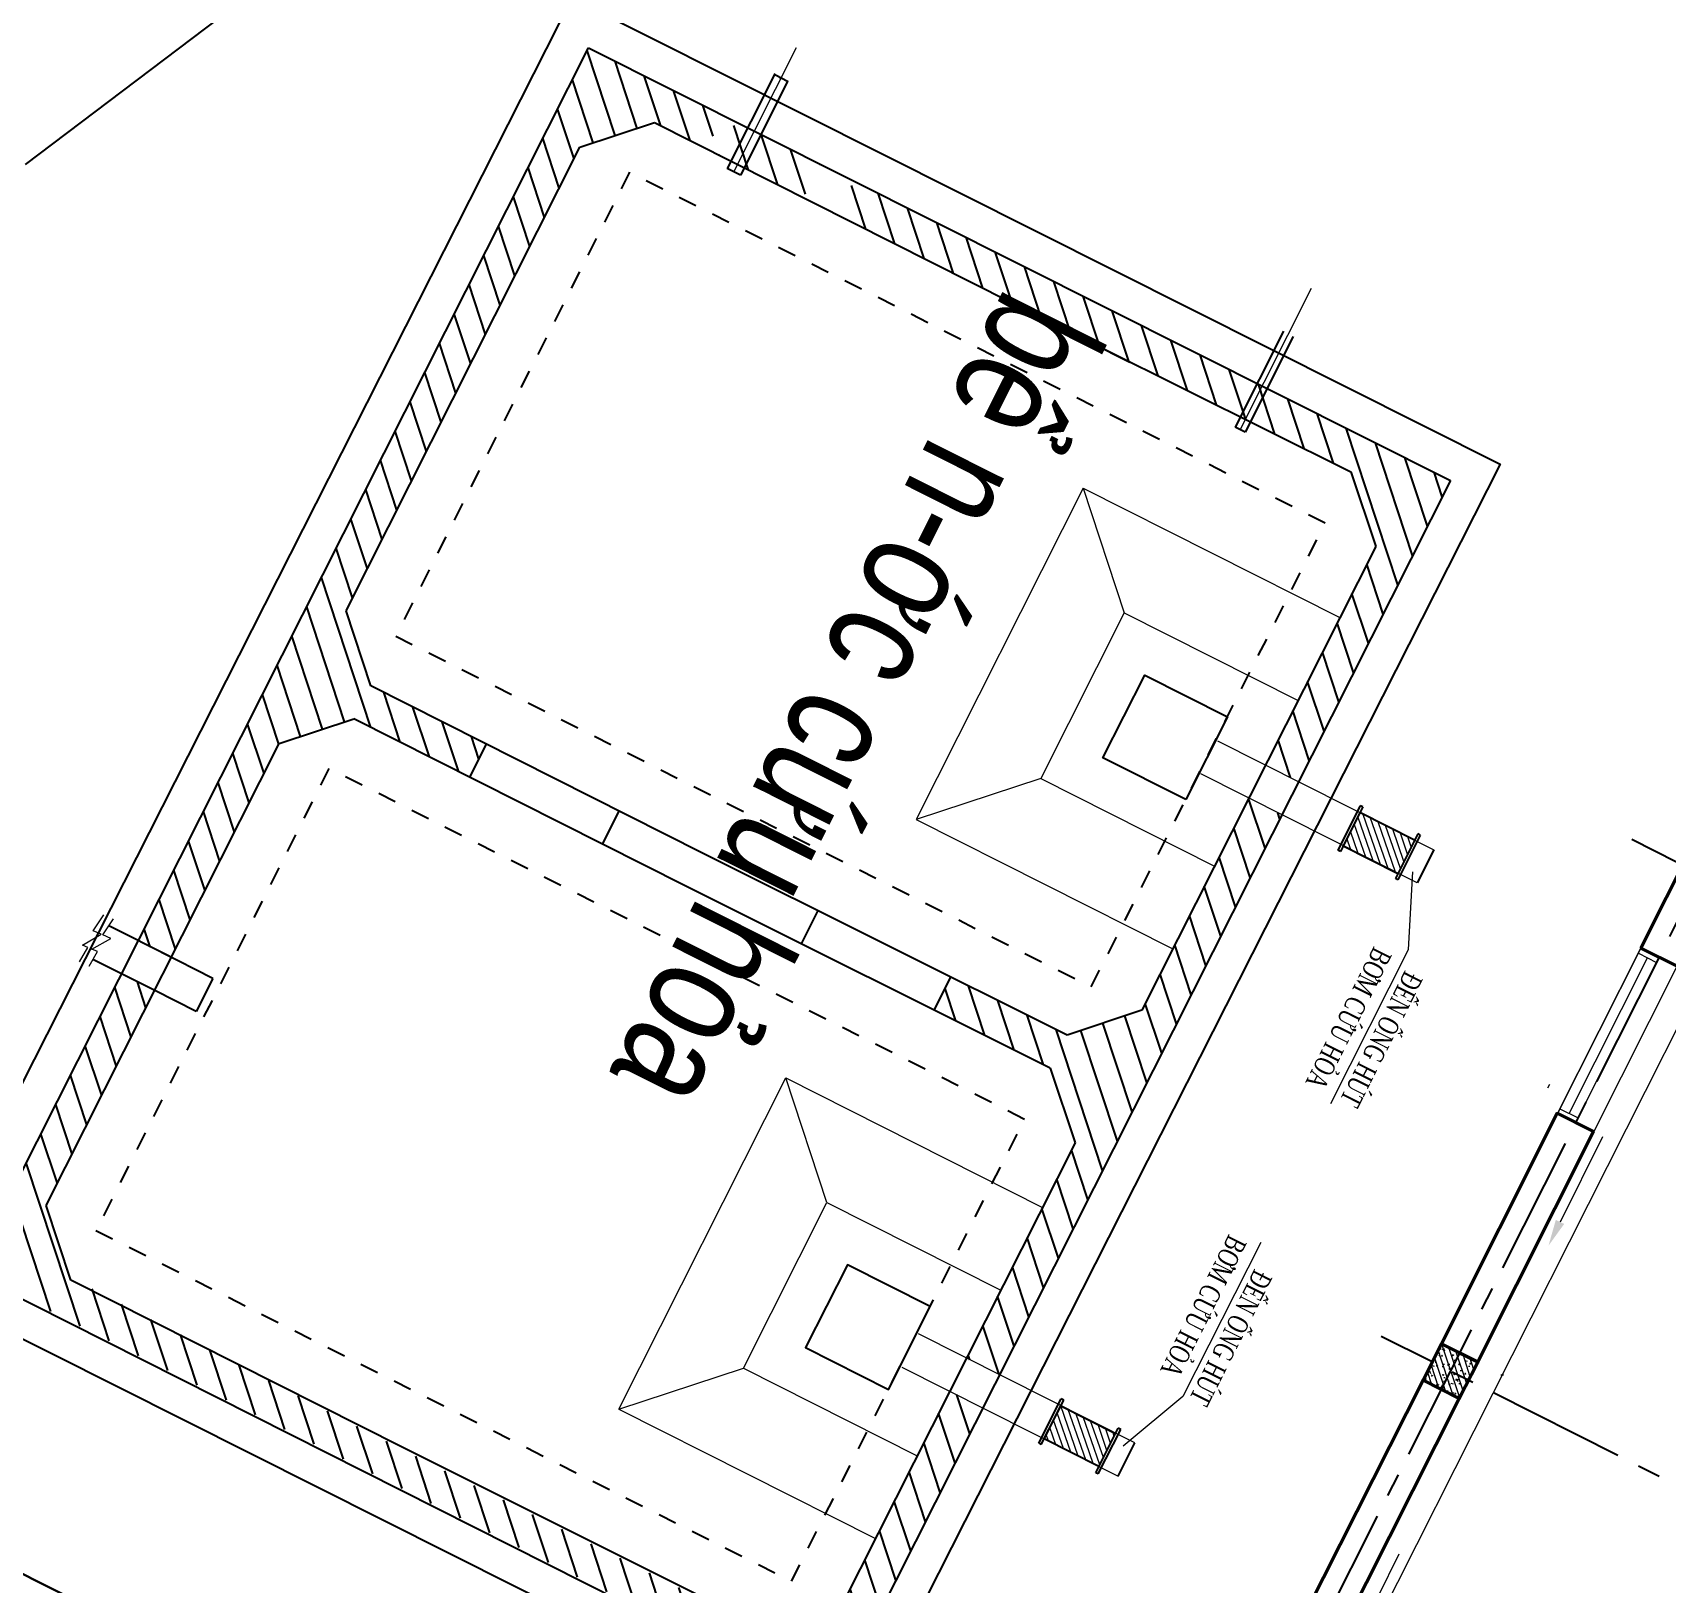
# Model space of a CAD drawing. Header units: metres. Extents: x 0 to 547597, y 0 to 1844684.
# Drawn here: x 543418.8 to 543427.61, y 1844571.19 to 1844579.55 of the extents above; entities that cross this region are included whole.
import ezdxf

# ---------------------------------------------------------------- set-up
doc = ezdxf.new("R2010")
doc.units = ezdxf.units.M
for name, pattern in [('CENTER2', [1.125, 0.75, -0.125, 0.125, -0.125]), ('DASHED', [0.75, 0.5, -0.25]), ('HIDDEN', [0.375, 0.25, -0.125])]:
    doc.linetypes.add(name, pattern=pattern)
for name, color, linetype in [('001', 8, 'Continuous'), ('5_Thep', 4, 'Continuous'), ('CUA', 2, 'Continuous'), ('DUONGKHUAT', 8, 'DASHED'), ('Hangrao', 6, 'FENCELINE2'), ('MATBANG', 7, 'Continuous'), ('PDF_2', 4, 'Continuous'), ('PDF_COT', 7, 'Continuous'), ('TEXT', 5, 'Continuous'), ('Tim', 1, 'CENTER2'), ('VNC-Khuat', 9, 'DASHED'), ('VNC-Thay', 7, 'Continuous')]:
    doc.layers.add(name, color=color, linetype=linetype)
for name, color, linetype, lineweight in [('05. NET MANH', 8, 'Continuous', 13), ('07. NET DUT', 250, 'HIDDEN', 9), ('11. NET TRUC', 251, 'CENTER2', 15), ('16. GHI CHU', 4, 'Continuous', 20), ('HATCH', 8, 'Continuous', 5), ('netmanh', 252, 'Continuous', 15), ('tuong', 7, 'Continuous', 30)]:
    doc.layers.add(name, color=color, linetype=linetype, lineweight=lineweight)
doc.styles.add('chu thuong', font='vntimeh.shx', dxfattribs={"width": 0.8, "height": 250})
doc.styles.add('VNA', font='hoatbif.shx', dxfattribs={"width": 0.8})
doc.linetypes.add('FENCELINE2', pattern='A,0.25,-0.1,[132,ltypeshp.shx,S=0.1,R=0,X=-0.1,Y=0],-0.1,1', length=1.45)

# ---------------------------------------------------------------- blocks, each defined once
blk = doc.blocks.new('mb moiTQK')
h = blk.add_hatch()
h.set_pattern_fill('BETONG', color=8, scale=100, pattern_type=2)
h.set_pattern_definition([(3.180554681463517e-15, (-49666.73262947588, -63086.83727274591), (0, 519.6152424000003), [12.5, -287.5]), (3.180554681463517e-15, (-49666.73262947588, -63065.18663764582), (0, 519.6152424000003), [12.5, -287.5]), (120, (-49666.73262947588, -63086.83727274591), (-450.0000001120092, -259.8076212), [12.49999999999999, -287.4999999999998]), (120, (-49647.98262947565, -63076.01195514586), (-450.0000001120092, -259.8076212), [12.49999999999999, -287.4999999999998]), (3.180554681463517e-15, (-49516.73262947612, -62827.02965154592), (0, 519.6152424000003), [12.5, -287.5]), (3.180554681463517e-15, (-49516.73262947588, -62805.37901644595), (0, 519.6152424000003), [12.5, -287.5]), (120, (-49516.73262947612, -62827.02965154592), (-450.0000001120092, -259.8076212), [12.49999999999999, -287.4999999999998]), (120, (-49497.98262947588, -62816.20433394593), (-450.0000001120092, -259.8076212), [12.49999999999999, -287.4999999999998]), (59.99999999999999, (-49654.23262947588, -63086.83727274591), (-450.0000001120092, 259.8076212000001), [12.5, -287.5]), (59.99999999999999, (-49672.98262947588, -63076.01195514604), (-450.0000001120092, 259.8076212000001), [12.5, -287.5]), (59.99999999999999, (-49504.23262947612, -63346.64489394584), (-450.0000001120092, 259.8076212000001), [12.5, -287.5]), (59.99999999999999, (-49522.98262947612, -63335.81957634602), (-450.0000001120092, 259.8076212000001), [12.5, -287.5]), (45.00000000000001, (-49666.73262947588, -63086.83727274591), (-106.0660171779822, 106.0660171779822), []), (49.99999999999999, (-49666.73262947588, -63086.83727274591), (717.2601826007535, -62.75213498259512), [75, -825]), (355, (-49666.73262947588, -63086.83727274591), (-138.7513336130001, 752.192133700012), [60, -660]), (100.4514, (-49606.96094947564, -63092.06661274587), (578.5093817140219, 689.4395420609537), [63.74019000000001, -701.142112]), (46.1842, (-49666.73262947588, -62886.83727274585), (1067.241048625645, -165.5190143290181), [112.5, -1237.5]), (96.6356, (-49577.79588447581, -62900.63057974586), (934.6627055487036, 974.1178709004423), [95.610288, -1051.713]), (351.1841999999999, (-49666.73262947588, -62886.83727274585), (934.6619451336276, 974.1186009253247), [90, -990]), (21.00000000000002, (-49566.73262947588, -62936.83727274596), (596.9070521184619, -402.6188906653389), [75, -825]), (326.0000000000001, (-49566.73262947588, -62936.83727274596), (243.3153319215818, 725.1500450468533), [60, -660]), (71.45139999999996, (-49516.99039647565, -62970.38887874584), (840.2226285814902, 322.5304967099525), [63.74019000000001, -701.142112]), (37.50000000000001, (-49666.73262947588, -63086.83727274591), (12.15985531729066, 332.8938538313116), [0, -652, 0, -670, 0, -662.5]), (7.499999999999993, (-49666.73262947588, -63086.83727274591), (263.0695374421487, 394.4117118823605), [0, -382.0000000000001, 0, -637.0000000000001, 0, -252.5000000000001]), (327.5, (-49889.73262947588, -63086.83727274585), (533.8224361724092, -22.55487173437976), [0, -250, 0, -780, 0, -1035]), (317.5, (-49989.73262947588, -63086.83727274591), (583.1861693423865, 100.1049823323178), [0, -325, 0, -518, 0, -735])])
h.paths.add_polyline_path([(-80.07095826230943, -104.659305490728), (-82.87103752233088, -104.6590768167516), (-83.16969435871579, -104.9590493098367), (-83.1638176322449, -106.2716233311221), (-83.20831251959316, -106.2716196973342), (-83.31892978074029, -105.9367448487901), (-83.36750912107527, -105.9367408815306), (-83.37010940327309, -104.4590360585717), (-77.97010942129418, -104.4594770601834), (-77.97012575436383, -104.6594770594384), (-79.27095826459117, -104.6593708244036), (-79.56973400292918, -104.9593438262818), (-79.56687735766172, -105.6593466610066), (-79.766877356451, -105.6593303275877), (-79.76973400171846, -104.9593274927465)])
h.paths.add_polyline_path([(-83.36535746837035, -107.1594959941576), (-83.16075411066413, -107.1595127035398), (-83.16091744462028, -109.1595126967877), (-82.86094194557518, -109.4595371957985), (-80.06094195507467, -109.4597658635466), (-79.76091745612212, -109.1597903646762), (-79.76086028921418, -108.4597903669346), (-79.56086028995924, -108.4598067001207), (-79.56091745686717, -109.1598066978622), (-79.26094195782207, -109.459831197164), (-76.46094196708873, -109.4600598646211), (-76.16091746813618, -109.1600843658089), (-76.16086030122824, -108.4600843680091), (-75.9608603019733, -108.460100701428), (-75.96091746841557, -109.1601006989367), (-75.66094196983613, -109.4601251982385), (-73.28011130355299, -109.4603196334792), (-73.28012763662264, -109.660319632676), (-83.36095827748068, -109.6594963616226)])
h.paths.add_polyline_path([(-73.28011130355299, -109.4603196334792), (-72.86050675902516, -109.4603539012605), (-72.56113508832641, -109.1603790593799), (-72.56532365386374, -107.1605202422943), (-72.36535706021823, -107.1606472118874), (-72.36095831426792, -109.660394698556), (-73.28012763662264, -109.660319632676)])
h.paths.add_polyline_path([(-72.56993266451173, -104.9599173676688), (-72.87056099111214, -104.6598935254151), (-73.27971926424652, -104.6598601107253), (-73.27970293117687, -104.4598601115285), (-72.37010944006033, -104.4599343952723), (-72.3657089958433, -106.9606469787541), (-72.56574254087172, -106.9605199664948)])
h.paths.add_polyline_path([(-72.56574254087172, -106.9605199664948), (-72.3657089958433, -106.9606469787541), (-72.3655334727373, -107.0603943159222), (-72.5655333949253, -107.0603779827361)])
h.paths.add_polyline_path([(-72.5655333949253, -107.0603779827361), (-72.3655334727373, -107.0603943159222), (-72.36535706021823, -107.1606472118874), (-72.56532365386374, -107.1605202422943)])
h.paths.add_polyline_path([(-77.77010942180641, -104.4594933934277), (-73.27970293117687, -104.4598601115285), (-73.27971926424652, -104.6598601107253), (-75.6709582770709, -104.6596648254199), (-75.96973401471041, -104.9596378274728), (-75.96687736967579, -105.6596406619647), (-76.16687736893073, -105.6596243287204), (-76.16973401419818, -104.9596214940539), (-76.4709582743235, -104.6595994919189), (-77.77012575534172, -104.659493392799)])
h.paths.add_polyline_path([(-77.87010942143388, -104.45948522666), (-77.77010942180641, -104.4594933934277), (-77.77012575534172, -104.659493392799), (-77.87012575473636, -104.6594852261478)])
h.paths.add_polyline_path([(-77.97010942129418, -104.4594770601834), (-77.87010942143388, -104.45948522666), (-77.87012575473636, -104.6594852261478), (-77.97012575436383, -104.6594770594384)])
h.paths.add_polyline_path([(-83.36678717611358, -106.3470124896849), (-83.16348002152517, -106.3470290932455), (-83.16073777689599, -106.9595127042849), (-83.3657094037626, -106.9594959649257)])
h.paths.add_polyline_path([(-83.3657094037626, -106.9594959649257), (-83.16073777689599, -106.9595127042849), (-83.1607459441293, -107.0595127039123), (-83.36553343595006, -107.0594959794544)])
h.paths.add_polyline_path([(-83.36553343595006, -107.0594959794544), (-83.1607459441293, -107.0595127039123), (-83.16075411066413, -107.1595127035398), (-83.36535746837035, -107.1594959941576)])
h.paths.add_polyline_path([(-83.36750912107527, -105.9367408815306), (-83.31892978074029, -105.9367448487901), (-83.20831251959316, -106.2716196973342), (-83.3669198655989, -106.271606744267)], flags=17)
h.paths.add_polyline_path([(-83.36685319291428, -106.3094958692673), (-83.16364799323492, -106.309512464155), (-83.16348002152517, -106.3470290932455), (-83.36678717611358, -106.3470124896849)])
h.paths.add_polyline_path([(-83.3669198655989, -106.271606744267), (-83.20831251959316, -106.2716196973342), (-83.1638176322449, -106.2716233311221), (-83.16364799323492, -106.309512464155), (-83.36685319291428, -106.3094958692673)])
h.paths.add_polyline_path([(-79.76361075649038, -106.4597901355592), (-79.56361075723544, -106.4598064690945), (-79.5611622130964, -107.0598066709354), (-79.761162212817, -107.0597903376329)])
h.paths.add_polyline_path([(-79.76075412216596, -107.1597903711372), (-79.761162212817, -107.0597903376329), (-79.5611622130964, -107.0598066709354), (-79.56075412267819, -107.1598067047307), (-79.56079495628364, -107.6598067028099), (-79.76079495530576, -107.6597903695074)])
h.paths.add_polyline_path([(-76.16075413418002, -107.1600843724445), (-76.1611622243654, -107.060084338591), (-75.96116222487763, -107.0601006721263), (-75.96075413445942, -107.1601007058634), (-75.96079496806487, -107.6601007040008), (-76.16079496755265, -107.6600843706983)])
h.paths.add_polyline_path([(-76.16361076827161, -106.4600841366337), (-75.96361076878384, -106.460100470169), (-75.96116222487763, -107.0601006721263), (-76.1611622243654, -107.060084338591)])
h.paths.add_polyline_path([(-83.29504815023392, -106.2451675769989), (-83.719074876979, -106.2451329477481), (-83.71906131878495, -106.0791115069296), (-83.29503459180705, -106.0791461361805)], flags=9)
at = {"ltscale": 100}
h = blk.add_hatch(dxfattribs=at)
h.set_pattern_fill('ANSI31', color=8)
h.set_pattern_definition([(45, (-1985.820568154021, 664.6748889882583), (-0.08838834764831845, 0.08838834764831845), [])])
h.paths.add_polyline_path([(-77.41982547860982, -106.3706921101547), (-77.41982547860982, -106.5706921101082), (-76.13946325603331, -106.5706921101082), (-75.83821449490654, -106.8706895110662), (-75.83530068273114, -107.5706921101082), (-75.63530068277771, -107.5706921101082), (-75.6382144949531, -106.8706895110662), (-75.33946325621957, -106.5706921101082), (-74.03868163625168, -106.5706921101082), (-74.03868163625168, -106.3706921101547)])
h.paths.add_polyline_path([(-72.53946325617301, -106.5706921101082), (-72.23821449504624, -106.8706895110662), (-72.22905490981805, -109.0711516487644), (-72.25070220410282, -111.0711516487644), (-72.55070220414939, -111.3711516486946), (-73.83724394618923, -111.3711516486946), (-73.83712841189856, -111.5711516487644), (-72.04029577077756, -111.5711516487644), (-72.04029577077756, -106.3706921101547), (-73.83868166679906, -106.3706921101547), (-73.83868166679906, -106.5706921101082)])
h.paths.add_polyline_path([(-74.03712844514678, -111.5711516487644), (-74.03724397967028, -111.3711516486946), (-75.32905490991118, -111.3711516486946), (-75.62905490995774, -111.0711516487644), (-75.62905490995774, -110.3711516486946), (-75.82905490991118, -110.3711516486946), (-75.82905490991118, -111.0711516487644), (-76.12905490995774, -111.3711516486946), (-78.92905491000431, -111.3711516486946), (-79.22905490981805, -111.0711516487644), (-79.22905490981805, -110.1711516487412), (-79.43163279063458, -110.1711516487412), (-79.42905491000431, -111.5711516487644)])
h.paths.add_polyline_path([(-79.4306926614737, -110.6817186386324), (-79.22905490981805, -110.6817186386324), (-79.22905490981805, -108.8711516486946), (-79.2381748635454, -106.8706889925524), (-78.93954252583364, -106.5706921101082), (-77.61982544806244, -106.5706921101082), (-77.61982544806244, -106.3706921101547), (-79.43863074147532, -106.3706921100383)])
h.paths.add_polyline_path([(-79.43200105932931, -109.9711516487877), (-79.43055381361785, -110.7571243728743), (-79.22905490981805, -110.7571243728743), (-79.22905490981805, -109.9711516487877)])
at = {"layer": '05. NET MANH'}
h = blk.add_hatch(dxfattribs=at)
h.set_pattern_fill('ANSI31', color=256, scale=250, angle=0.8183648788416018, style=0)
h.set_pattern_definition([(45.81836487884161, (-4757134.196653845, -1175416.676657039), (-22.4104384837085, 21.77922741898615), [])])
h.paths.add_polyline_path([(-74.16976966010407, -103.7589956145966), (-74.16997964703478, -104.0897076632828), (-74.36997960647568, -104.0895806725603), (-74.3697696197778, -103.7588686238742)])
h = blk.add_hatch(dxfattribs=at)
h.set_pattern_fill('ANSI31', color=256, scale=0.25, angle=0.8183648788416131, style=0)
h.set_pattern_definition([(45.81836487884161, (-6742.95476480775, -510.7417876687832), (-0.02241043848370849, 0.02177922741898614), [])])
h.paths.add_polyline_path([(-77.61976162033545, -105.6699003047542), (-77.6195786417594, -106.0006123693892), (-77.41957867253961, -106.0005017120856), (-77.41976165111566, -105.6697896474506)])
h = blk.add_hatch(dxfattribs=at)
h.set_pattern_fill('ANSI31', color=256, scale=0.25, angle=0.8183648788416131, style=0)
h.set_pattern_definition([(45.81836487884161, (-6739.354367512897, -510.7417876687832), (-0.02241043848370849, 0.02177922741898614), [])])
h.paths.add_polyline_path([(-73.83874549452605, -105.6699003047542), (-73.8389284731021, -106.0006123693892), (-74.03892844232189, -106.0005017120856), (-74.03874546374584, -105.6697896474506)])
at = {"layer": 'HATCH'}
h = blk.add_hatch(dxfattribs=at)
h.set_pattern_fill('BETONG', color=8, scale=0.02, pattern_type=2)
h.set_pattern_definition([(0, (91.86073030003888, -123.1628194898366), (0, 0.10392304848), [0.0025, -0.0575]), (0, (91.86073030003888, -123.1584893628023), (0, 0.10392304848), [0.0025, -0.0575]), (120, (91.86073030003888, -123.1628194898366), (-0.0900000000224018, -0.05196152423999997), [0.002499999999999987, -0.0574999999999998]), (120, (91.86448029995506, -123.1606544263195), (-0.0900000000224018, -0.05196152423999997), [0.002499999999999987, -0.0574999999999998]), (0, (91.89073029983399, -123.110857965541), (0, 0.10392304848), [0.0025, -0.0575]), (0, (91.89073029983399, -123.1065278385067), (0, 0.10392304848), [0.0025, -0.0575]), (120, (91.89073029983399, -123.110857965541), (-0.0900000000224018, -0.05196152423999997), [0.002499999999999987, -0.0574999999999998]), (120, (91.894480299983, -123.1086929020238), (-0.0900000000224018, -0.05196152423999997), [0.002499999999999987, -0.0574999999999998]), (59.99999999999999, (91.863230299983, -123.1628194898366), (-0.0900000000224018, 0.05196152424000001), [0.0025, -0.0575]), (59.99999999999999, (91.85948029983399, -123.1606544263195), (-0.0900000000224018, 0.05196152424000001), [0.0025, -0.0575]), (59.99999999999999, (91.89323030001094, -123.2147810140158), (-0.0900000000224018, 0.05196152424000001), [0.0025, -0.0575]), (59.99999999999999, (91.88948029986193, -123.2126159504987), (-0.0900000000224018, 0.05196152424000001), [0.0025, -0.0575]), (45, (91.86073030003888, -123.1628194898366), (-0.02121320343559643, 0.02121320343559643), []), (49.99999999999999, (91.86073030003888, -123.1628194898366), (0.1434520365201507, -0.01255042699651902), [0.015, -0.165]), (355, (91.86073030003888, -123.1628194898366), (-0.0277502667226, 0.1504384267400024), [0.012, -0.132]), (100.4514, (91.87268463600037, -123.1638653578702), (0.1157018763428043, 0.1378879084121907), [0.012748038, -0.1402284224]), (46.18420000000001, (91.86073030003888, -123.1228194897994), (0.2134482097251289, -0.03310380286580362), [0.0225, -0.2475]), (96.63559999999998, (91.87851764898357, -123.1255781512008), (0.1869325411097407, 0.1948235741800884), [0.01912205759999999, -0.2103426]), (351.1842, (91.86073030003888, -123.1228194897994), (0.1869323890267255, 0.1948237201850649), [0.018, -0.198]), (21, (91.88073029982468, -123.1328194898087), (0.1193814104236923, -0.08052377813306777), [0.015, -0.165]), (326.0000000000001, (91.88073029982468, -123.1328194898087), (0.04866306638431635, 0.1450300090093706), [0.012, -0.132]), (71.4514, (91.89067874647287, -123.1395298109855), (0.168044525716298, 0.06450609934199047), [0.012748038, -0.1402284224]), (37.50000000000001, (91.86073030003888, -123.1628194898366), (0.002431971063458134, 0.0665787707662623), [0, -0.1304, 0, -0.134, 0, -0.1325]), (7.499999999999999, (91.86073030003888, -123.1628194898366), (0.05261390748842972, 0.07888234237647206), [0, -0.0764, 0, -0.1274, 0, -0.0505]), (327.5, (91.81613029989956, -123.1628194898366), (0.1067644872344818, -0.004510974346875952), [0, -0.05, 0, -0.156, 0, -0.207]), (317.5, (91.79613029988093, -123.1628194898366), (0.1166372338684772, 0.02002099646646354), [0, -0.065, 0, -0.1036, 0, -0.147])])
h.paths.add_polyline_path([(-75.260818674382, -104.3186257868073), (-75.0403928865345, -104.3186257868073), (-75.0403928865345, -104.0995683628134), (-75.260818674382, -104.0995683628134)])
at = {"color": 6}
for p, q in [((-79.75219291440601, -107.5372222826117), (-79.17314889087731, -107.5372222826117)), ((-79.74999368881265, -107.4772222825558), (-79.17314889087731, -107.4772222825558)), ((-79.17314889087731, -107.4772222825558), (-79.17314889087731, -107.5372222826117)), ((-79.75075060540269, -110.5308979934779), (-79.18514814895036, -110.5308979934779)), ((-79.18514814895036, -110.5308979934779), (-79.18514814895036, -110.6108979935524)), ((-79.75075060540269, -110.6108979935524), (-79.18514814895036, -110.6108979935524))]:
    blk.add_line(p, q, dxfattribs=at)
at = {"linetype": 'Continuous'}
blk.add_lwpolyline([(-79.75075060540269, -110.5268979935208), (-79.75075060540269, -110.5688979935366), (-79.75349808290059, -110.5698979935841), (-79.74800312790478, -110.5718979935627), (-79.75075060540269, -110.5728979934938), (-79.75075060540269, -110.6148979935096)], dxfattribs=at)
at = {"lineweight": 40}
blk.add_arc((-75.25581867449375, -103.9545683627948), 0.005, 90, 180, dxfattribs=at)
at = {"layer": '001', "linetype": 'Continuous', "lineweight": 5}
for points in [[(-72.41137825456838, -103.9495683627901), (-77.88575221473741, -103.9495683627901), (-77.88630775843205, -103.2099504345096)], [(-76.75042265482637, -104.4275228627957), (-76.77410737882758, -104.4275228627957)]]:
    blk.add_lwpolyline(points, dxfattribs=at)
at = {"layer": '05. NET MANH'}
for p, q in [((-77.07916404368746, -105.4352567909518), (-77.4638438396288, -105.6016456402139)), ((-76.14843474786187, -105.4347418309189), (-77.07916404368746, -105.4352567909518)), ((-75.31007236699963, -105.4347418309189), (-74.37934307117405, -105.4352567909518)), ((-74.37934307117405, -105.4352567909518), (-73.99466327523271, -105.6016456402139))]:
    blk.add_line(p, q, dxfattribs=at)
at = {"layer": '07. NET DUT', "ltscale": 80}
for p, q in [((-77.61982544806244, -106.8602487451862), (-77.61982544806244, -105.5545394158689)), ((-77.41982547860982, -105.5544287585653), (-77.41982547860982, -106.8601380878826)), ((-74.03868163625168, -105.5544287585653), (-74.03868163625168, -106.8601380878826)), ((-73.83868166679906, -106.8602487451862), (-73.83868166679906, -105.5545394158689)), ((-78.50981057217734, -108.1203473191708), (-78.50981057217734, -106.5706921101082)), ((-78.00981057217734, -107.6203473191708), (-78.00981057217734, -106.5706921101082)), ((-77.00981057217734, -107.6203473191708), (-77.00981057217734, -106.5706921101082)), ((-76.50981057217734, -108.1203473191708), (-76.50981057217734, -106.5706921101082)), ((-74.94869654268416, -108.1203473191708), (-74.94869654268416, -106.5706921101082)), ((-74.44869654268416, -107.6203473191708), (-74.44869654268416, -106.5706921101082)), ((-73.44869654268416, -107.6203473191708), (-73.44869654268416, -106.5706921101082)), ((-72.94869654268416, -108.1203473191708), (-72.94869654268416, -106.5706921101082)), ((-78.50981057217734, -108.1203473191708), (-78.00981057217734, -107.6203473191708)), ((-78.00981057217734, -107.6203473191708), (-77.00981057217734, -107.6203473191708)), ((-77.00981057217734, -107.6203473191708), (-76.50981057217734, -108.1203473191708)), ((-74.44869654268416, -107.6203473191708), (-74.94869654268416, -108.1203473191708)), ((-73.44869654268416, -107.6203473191708), (-74.44869654268416, -107.6203473191708)), ((-72.94869654268416, -108.1203473191708), (-73.44869654268416, -107.6203473191708)), ((-78.50981057217734, -108.1203473191708), (-76.50981057217734, -108.1203473191708)), ((-72.94869654268416, -108.1203473191708), (-74.94869654268416, -108.1203473191708))]:
    blk.add_line(p, q, dxfattribs=at)
at = {"layer": '11. NET TRUC', "ltscale": 100}
for p, q in [((-80.02372329860384, -107.5072222825838), (-79.17314889087731, -107.5072222825838)), ((-79.18514814895036, -110.5708979935152), (-79.93471742809209, -110.5708979935152))]:
    blk.add_line(p, q, dxfattribs=at)
at = {"layer": 'CUA', "linetype": 'Continuous', "lineweight": 18}
for p, q in [((-76.65042048684711, -104.0995683628134), (-77.6504421668725, -104.0995683628134)), ((-77.61886253479327, -104.2090970748104), (-77.6504421668725, -104.2090970748104)), ((-77.61886253479327, -104.3186257868073), (-77.61886253479327, -104.2090970748104)), ((-76.67936848282272, -104.2090970748104), (-77.61886253479327, -104.2090970748104)), ((-76.67936848282272, -104.2633614308433), (-77.61886253479327, -104.2633614308433)), ((-76.67936848282272, -104.3186257868073), (-76.67936848282272, -104.2090970748104)), ((-76.67936848282272, -104.2090970748104), (-76.65042048684711, -104.2090970748104)), ((-77.6504421668725, -104.3186257868073), (-76.65042048684711, -104.3186257868073)), ((-76.65042048684711, -104.3186257868073), (-77.6504421668725, -104.3186257868073))]:
    blk.add_line(p, q, dxfattribs=at)
at = {"layer": 'DUONGKHUAT'}
for p, q in [((-77.61982544806244, -105.5545394158689), (-77.41982547860982, -105.5544287585653)), ((-73.83868166679906, -105.5545394158689), (-74.03868163625168, -105.5544287585653)), ((-74.03724441203678, -111.3704032072564), (-74.03709997694398, -111.6204328004969)), ((-73.83724444537813, -111.3702876729657), (-73.83710001028533, -111.6203172660898))]:
    blk.add_line(p, q, dxfattribs=at)
at = {"layer": 'Hangrao'}
blk.add_line((-106.0000103734566, -100.0000000001164), (-77.50002349346333, -114.0000000176369), dxfattribs=at)
at = {"layer": 'MATBANG'}
for points in [[(-77.49028783190454, -105.5032475210027, 0, 0, 0), (-77.49035351738723, -105.3845287199364, 0.05, 0, 0), (-77.49039830306003, -105.3035841386299, 0, 0, 0)], [(-77.4902806446554, -105.5162376029184, 0, 0, 0), (-77.4903463301381, -105.3975188018521, 0.05, 0, 0), (-77.4903911158109, -105.3165742205455, 0, 0, 0)], [(-73.9682264702061, -105.5162376029184, 0, 0, 0), (-73.96816078472341, -105.3975188018521, 0.05, 0, 0), (-73.96811599905061, -105.3165742205455, 0, 0, 0)], [(-73.96821928295697, -105.5032475210027, 0, 0, 0), (-73.96815359747427, -105.3845287199364, 0.05, 0, 0), (-73.96810881180147, -105.3035841386299, 0, 0, 0)]]:
    blk.add_lwpolyline(points, format="xyseb", dxfattribs=at)
for points in [[(-77.25981057217734, -106.8703473191708), (-77.25981057217734, -107.3703473191708), (-77.75981057217734, -107.3703473191708), (-77.75981057217734, -106.8703473191708)], [(-74.19869654268416, -106.8703473191708), (-74.19869654268416, -107.3703473191708), (-73.69869654268416, -107.3703473191708), (-73.69869654268416, -106.8703473191708)]]:
    blk.add_lwpolyline(points, close=True, dxfattribs=at)
at = {"layer": 'netmanh'}
for p, q in [((-73.97944986532832, -111.7558762136613), (-74.08216684233787, -111.7431574444053)), ((-73.88440975445712, -111.7737833955325), (-73.98215928339789, -111.7090813739923)), ((-73.98215928339789, -111.7090813739923), (-73.97944986532832, -111.7558762136613)), ((-73.88073606571572, -111.8297833054093), (-73.97848559465649, -111.7650812838692)), ((-73.97848559465649, -111.7650812838692), (-73.97577617635409, -111.8118761235382)), ((-73.79630208263563, -111.7464354591211), (-73.88672871879692, -111.7411809478653)), ((-73.88672871879692, -111.7411809478653), (-73.88440975445712, -111.7737833955325)), ((-73.97577617635409, -111.8118761235382), (-74.07849315359647, -111.7991573542822)), ((-73.79262839389423, -111.8024353689979), (-73.88305503005552, -111.7971808576257)), ((-73.88305503005552, -111.7971808576257), (-73.88073606571572, -111.8297833054093))]:
    blk.add_line(p, q, dxfattribs=at)
at = {"layer": 'PDF_2', "linetype": 'Continuous', "lineweight": 18}
for points in [[(-74.14410973029601, -104.0121910481247), (-73.63095517797785, -104.0083376850234)], [(-76.6483976842502, -104.0461727053625), (-76.13524313169921, -104.0423193422611)]]:
    blk.add_lwpolyline(points, dxfattribs=at)
at = {"layer": 'PDF_2', "linetype": 'Continuous'}
blk.add_solid([(-76.13542097915354, -104.0186352860182), (-75.99313879424164, -104.0412522570695), (-76.1350455234425, -104.0686349603347)], dxfattribs=at)
at = {"layer": 'PDF_COT', "linetype": 'Continuous', "lineweight": 50}
blk.add_lwpolyline([(-75.260818674382, -104.3186257868073), (-75.0403928865345, -104.3186257868073), (-75.0403928865345, -104.0995683628134), (-75.260818674382, -104.0995683628134)], close=True, dxfattribs=at)
at = {"layer": 'TEXT'}
for p, q in [((-77.65767203146982, -105.6548030239064), (-77.38908100958372, -105.6546544161392)), ((-77.65767203146982, -105.6548030239064), (-77.65766366679611, -105.669921275461)), ((-77.65766366679611, -105.669921275461), (-77.38907264491002, -105.6697726675774)), ((-77.61976162033545, -105.6699003047542), (-77.6195786417594, -106.0006123693892)), ((-77.41957867253961, -106.0005017120856), (-77.41976165111566, -105.6697896474506)), ((-77.38908100958372, -105.6546544161392), (-77.38907264491002, -105.6697726675774)), ((-74.06942610527778, -105.6546544161392), (-74.06943446995149, -105.6697726675774)), ((-73.8008434480654, -105.669921275461), (-74.06943446995149, -105.6697726675774)), ((-73.80083508339169, -105.6548030239064), (-74.06942610527778, -105.6546544161392)), ((-74.03892844232189, -106.0005017120856), (-74.03874546374584, -105.6697896474506)), ((-73.83874549452605, -105.6699003047542), (-73.8389284731021, -106.0006123693892)), ((-73.80083508339169, -105.6548030239064), (-73.8008434480654, -105.669921275461)), ((-77.6541209743956, -106.000633340096), (-77.3855299525095, -106.0004847323289)), ((-77.6541209743956, -106.000633340096), (-77.65411260948906, -106.0157515916507)), ((-77.65411260948906, -106.0157515916507), (-77.38552158760297, -106.0156029837671)), ((-77.61621892793494, -106.0006123693892), (-77.41621895848232, -106.0005017120856)), ((-77.3855299525095, -106.0004847323289), (-77.38552158760297, -106.0156029837671)), ((-74.072977162352, -106.0004847323289), (-74.07298552725854, -106.0156029837671)), ((-73.80439450537244, -106.0157515916507), (-74.07298552725854, -106.0156029837671)), ((-73.80438614046591, -106.000633340096), (-74.072977162352, -106.0004847323289)), ((-73.84228818692657, -106.0006123693892), (-74.04228815637919, -106.0005017120856)), ((-73.80438614046591, -106.000633340096), (-73.80439450537244, -106.0157515916507)), ((-74.03738894654828, -111.1202012717258), (-73.83738898012245, -111.1200857373187)), ((-74.03738894654828, -111.1202012717258), (-74.03720565085689, -111.437501924578)), ((-73.83738898012245, -111.1200857373187), (-73.83724444537813, -111.3702876729657)), ((-74.03709997694398, -111.6204328004969), (-74.03702585344593, -111.7487469569314)), ((-73.83710001028533, -111.6203172660898), (-73.83702852243016, -111.7440689270151))]:
    blk.add_line(p, q, dxfattribs=at)
at = {"layer": 'Tim'}
for p, q in [((-78.1503229268493, -99.85294919321308), (-78.1503229268493, -104.626169447787)), ((-75.1503229268493, -99.82358259707684), (-75.1503229268493, -104.626169447787)), ((-78.77445720780099, -104.2090970748104), (-71.67197592548484, -104.2090970748104))]:
    blk.add_line(p, q, dxfattribs=at)
at = {"layer": 'tuong', "linetype": 'Continuous', "lineweight": 40}
for p, q in [((-77.6504421668725, -104.3186257868073), (-77.6504421668725, -104.0995683628134)), ((-78.26035008292104, -104.3186257868073), (-77.6504421668725, -104.3186257868073))]:
    blk.add_line(p, q, dxfattribs=at)
at = {"layer": 'tuong'}
blk.add_lwpolyline([(-70.70756685912067, -119.3294816428096), (-70.70756685912067, -102.2194816428236), (-67.52426379166002, -102.2194816428236), (-67.52426379166002, -99.39948164275842), (-60.31026379174011, -99.39948164275842)], dxfattribs=at)
at = {"layer": 'tuong', "linetype": 'Continuous', "lineweight": 40}
for points in [[(-76.65138659781235, -104.1023285869741), (-75.26122143018449, -104.0997714629629), (-75.26081848811748, -104.3188285162905), (-76.65098365574534, -104.3213856403017)], [(-73.65022536685149, -104.0995683628134), (-75.0403928865345, -104.0995683628134), (-75.0403928865345, -104.3186257868073), (-73.65022536685149, -104.3186257868073)]]:
    blk.add_lwpolyline(points, close=True, dxfattribs=at)
at = {"layer": 'VNC-Khuat', "ltscale": 0.01}
for p, q in [((-76.12905490995774, -106.8706895110662), (-78.92905491000431, -106.8706895110662)), ((-78.92905491000431, -106.8706895110662), (-78.92905491000431, -111.0711516487644)), ((-76.12905490995774, -111.0711516487644), (-76.12905490995774, -106.8706895110662)), ((-72.539702204209, -106.8706895110662), (-75.32905490991118, -106.8706895110662)), ((-75.32905490991118, -106.8706895110662), (-75.32905490991118, -111.0711516487644)), ((-72.539702204209, -111.0711516487644), (-72.539702204209, -106.8706895110662)), ((-78.92905491000431, -111.0711516487644), (-76.12905490995774, -111.0711516487644)), ((-75.32905490991118, -111.0711516487644), (-72.539702204209, -111.0711516487644))]:
    blk.add_line(p, q, dxfattribs=at)
at = {"layer": 'VNC-Thay'}
for p, q in [((-79.42905491000431, -111.5711516487644), (-79.43863074147532, -106.3706921100383)), ((-79.43863074147532, -106.3706921100383), (-72.02929577083717, -106.3706921101547)), ((-72.02929577083717, -106.3706921101547), (-72.02929577083717, -111.5711516487644)), ((-79.2381748635454, -106.8706889925524), (-78.93954252583364, -106.5706921101082)), ((-78.93954252583364, -106.5706921101082), (-76.13946325603331, -106.5706921101082)), ((-76.13946325603331, -106.5706921101082), (-75.83821449490654, -106.8706895110662)), ((-75.6382144949531, -106.8706895110662), (-75.33946325621957, -106.5706921101082)), ((-75.33946325621957, -106.5706921101082), (-72.55011055028456, -106.5706921101082)), ((-79.22905490981805, -108.8711516486946), (-79.2381748635454, -106.8706889925524)), ((-75.83821449490654, -106.8706895110662), (-75.82905490991118, -109.0711516487644)), ((-75.6382144949531, -106.8706895110662), (-75.62905490995774, -109.0711516487644)), ((-72.24886178915779, -106.8706895110662), (-72.23970220416243, -109.0711516487644)), ((-75.63863074142876, -107.5706921101082), (-75.83863074138219, -107.5706921101082)), ((-79.22905490981805, -111.0711516487644), (-79.22905490981805, -108.2012683546636)), ((-75.62905490995774, -108.3711516486946), (-75.82905490991118, -108.3711516486946)), ((-75.82905490991118, -109.0711516487644), (-75.82905490991118, -111.0711516487644)), ((-75.62905490995774, -109.0711516487644), (-75.62905490995774, -111.0711516487644)), ((-72.23970220416243, -109.0711516487644), (-72.23970220416243, -111.0711516487644)), ((-75.62905490995774, -109.5711516487644), (-75.82905490991118, -109.5711516487644)), ((-75.62905490995774, -110.3711516486946), (-75.82905490991118, -110.3711516486946)), ((-78.92905491000431, -111.3711516486946), (-79.22905490981805, -111.0711516487644)), ((-75.82905490991118, -111.0711516487644), (-76.12905490995774, -111.3711516486946)), ((-75.32905490991118, -111.3711516486946), (-75.62905490995774, -111.0711516487644)), ((-72.23970220416243, -111.0711516487644), (-72.539702204209, -111.3711516486946)), ((-76.12905490995774, -111.3711516486946), (-78.92905491000431, -111.3711516486946)), ((-72.539702204209, -111.3711516486946), (-75.32905490991118, -111.3711516486946)), ((-72.02929577083717, -111.5711516487644), (-79.42905491000431, -111.5711516487644))]:
    blk.add_line(p, q, dxfattribs=at)
at = {"layer": 'VNC-Thay', "color": 251}
blk.add_lwpolyline([(-71.84546995411085, -106.1856634498108), (-71.83682074715773, -111.7861229884438), (-79.62951786458882, -111.7711516487179), (-79.63816707130911, -106.1706921100849)], close=True, dxfattribs=at)
at = {"color": 3, "ltscale": 1000, "insert": (-79.70206369218806, -108.3859847383573), "char_height": 0.6, "width": 8.010651381690284, "attachment_point": 1, "style": 'VNA'}
blk.add_mtext('{\\W1.804138; }bÓ n{\\fArial|b0|i0|c0|p34;\xad}íc cøu háa', dxfattribs=at)
at = {"layer": '16. GHI CHU', "style": 'chu thuong', "width": 0.7}
for s, rotation, p in [('®Õn èng hót', 0.03170301567315209, (-76.9740466782024, -105.4017255437793)), ('®Õn èng hót', 0.03170301567315209, (-75.17115410944837, -105.4017255437793)), ('b¬m cøu háa', 0.03170301567315209, (-77.01426498327794, -105.609636418987)), ('b¬m cøu háa', 359.9682969843269, (-75.27657533754984, -105.6091759003465))]:
    blk.add_text(s, height=0.11, rotation=rotation, dxfattribs=at).set_placement(p)
blk = doc.blocks.new('ACAD-DinhViTuyenDz220kV')
blk.add_circle((543470.1879325404, 1844560.069577824), 117.5514489013003)
at = {"layer": '5_Thep', "rotation": 243.2403583287449}
blk.add_blockref('mb moiTQK', (543485.661, 1844458.313), dxfattribs=at)

msp = doc.modelspace()

# ---------------------------------------------------------------- block references
msp.add_blockref('ACAD-DinhViTuyenDz220kV', (0, 0))

doc.saveas('drawing.dxf')
